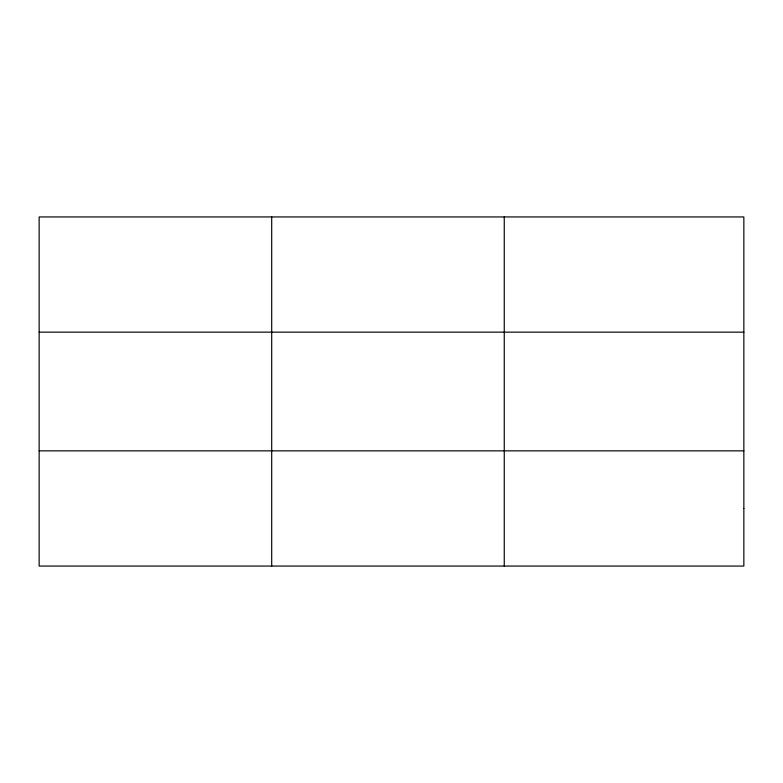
<?xml version="1.0" encoding="UTF-8"?>
<svg xmlns="http://www.w3.org/2000/svg" width="783" height="783" viewBox="0 0 783 783"><rect width="100%" height="100%" fill="white"/><g stroke="black" fill="none" stroke-linecap="round" stroke-linejoin="round"><path stroke-width="1.17" d="M271.701 566.06L271.701 216.94M504.252 566.06L504.252 216.94M39.15 332.149L743.85 332.149M39.15 450.851L743.85 450.851M743.85 508.461L743.85 566.06L39.15 566.06L39.15 216.94L743.85 216.94L743.85 508.461"/></g></svg>
